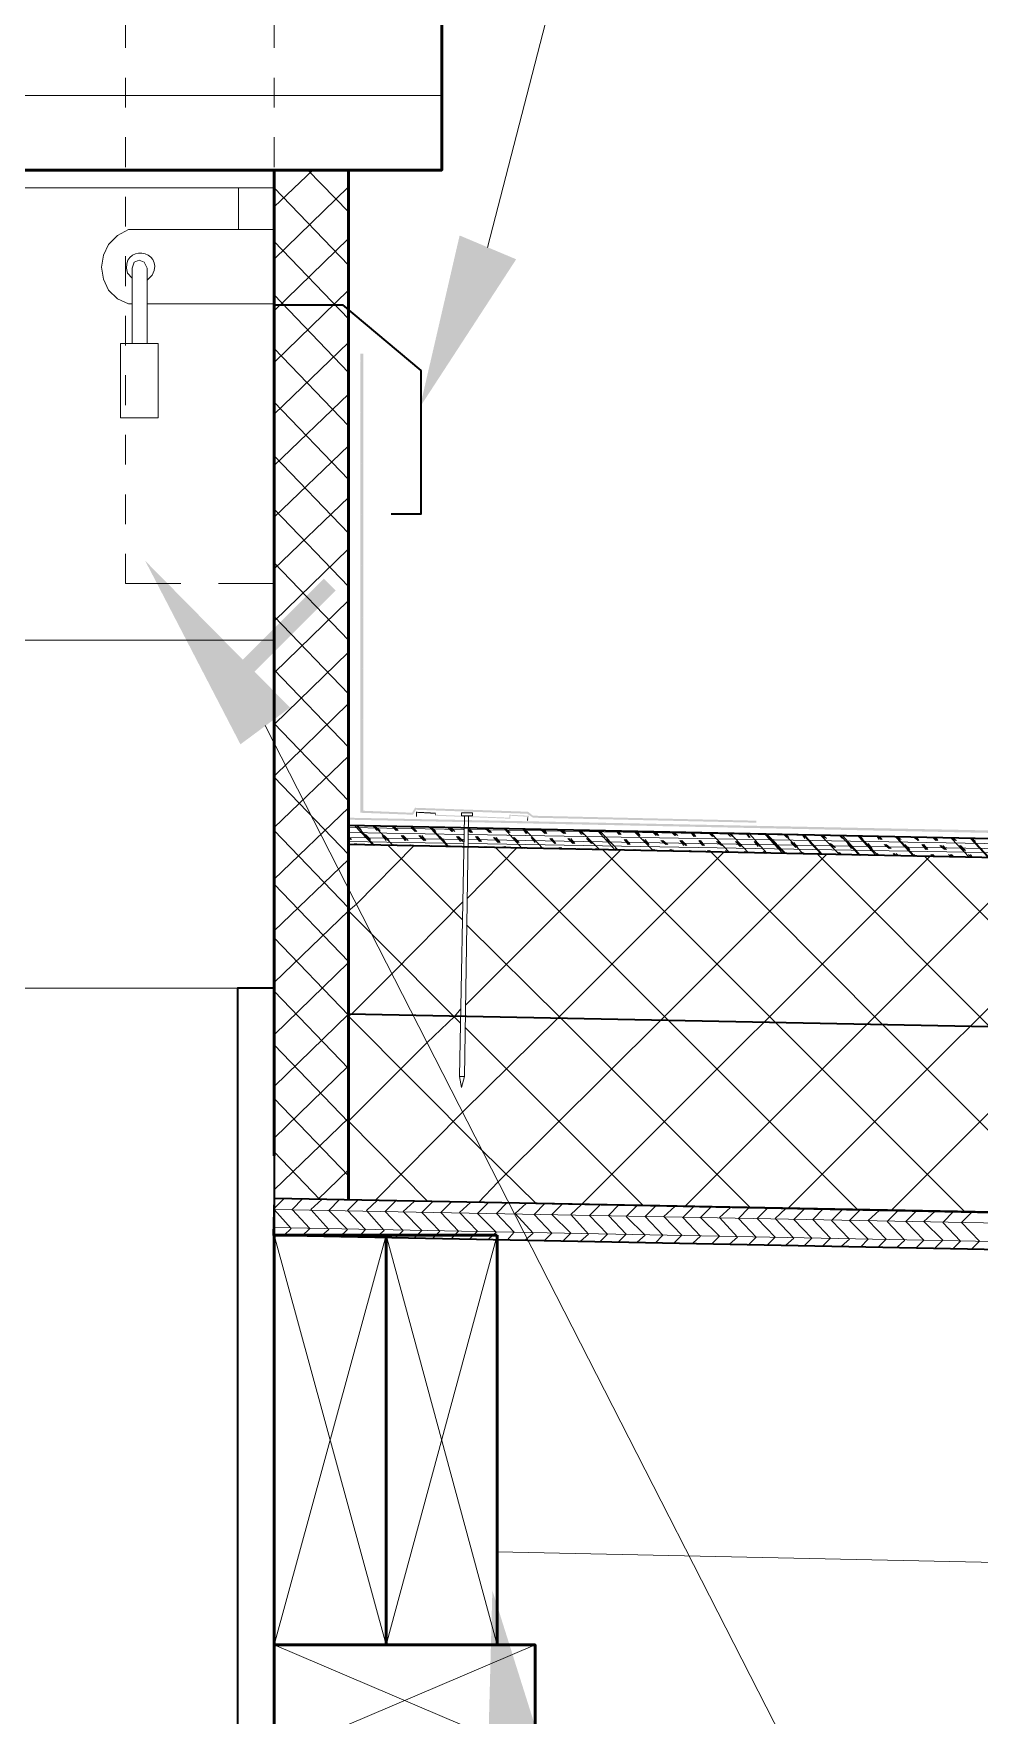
# Model space of a CAD drawing. Header units: inches. Extents: x 5 to 516, y -193 to 129.
# Drawn here: x 170.19 to 173.37, y -47.6 to -41.95 of the extents above; entities that cross this region are included whole.
import ezdxf

# ---------------------------------------------------------------- set-up
doc = ezdxf.new("R2010")
doc.units = ezdxf.units.IN
doc.header["$MEASUREMENT"] = 0
doc.linetypes.add('PDF_IMPORT', pattern=[1, 0.8, -0.2])
doc.layers.add('PDF3_Geometry', color=7, linetype='Continuous')
doc.layers.add('PDF3_Solid Fills', color=7, linetype='Continuous')

msp = doc.modelspace()

# ---------------------------------------------------------------- hatches: boundary and pattern name
at = {"layer": 'PDF3_Solid Fills', "transparency": 33554559}
for points in [[(171.4643102, -44.5759956), (171.4609771, -44.5693294), (171.297651, -44.5626634), (171.2876451, -43.0260952), (171.2876549, -44.5693294)], [(170.7910135, -44.1560193), (170.831011, -44.1960167), (171.2043187, -43.8227057), (171.1643229, -43.7827099)], [(175.944017, -44.6893171), (175.944017, -44.6793177), (171.2476514, -44.5859942), (171.2476514, -44.5926566)], [(171.8476135, -44.5726593), (171.8509467, -44.565993), (171.4709743, -44.5526608), (171.46097, -44.569327), (171.4643064, -44.5759929), (171.4743041, -44.5593268)], [(171.4743058, -44.5826616), (171.4776389, -44.5826616), (171.4776421, -44.5693291), (171.5409682, -44.5693264), (171.4743058, -44.565996)], [(171.5409654, -44.5693297), (171.5376323, -44.5726628), (171.5376291, -44.5793255), (171.5409654, -44.5759959)], [(171.5409654, -44.5759956), (171.5376323, -44.5793288), (171.7909462, -44.5893246), (171.7909494, -44.5793282), (171.8476124, -44.5826584), (171.8509396, -44.5959908), (171.8542754, -44.5793288), (171.787613, -44.5759918), (171.7876163, -44.585995)], [(172.6175566, -44.6026595), (172.6175566, -44.5959933), (171.8676047, -44.5793279), (171.8509391, -44.5659928), (171.8476059, -44.5726587), (171.8676047, -44.5859939)]]:
    msp.add_hatch(color=256, dxfattribs=at).paths.add_polyline_path(points)

# ---------------------------------------------------------------- linework, layer by layer
at = {"layer": 'PDF3_Geometry', "linetype": 'PDF_IMPORT', "lineweight": 15, "ltscale": 0.0625}
msp.add_lwpolyline([(170.9976653, -43.7993798), (170.9976653, -33.9433456)], dxfattribs=at)
at = {"layer": 'PDF3_Geometry', "lineweight": 15}
for points in [[(171.7142942, -42.6694474), (172.960881, -37.8397569), (173.3375234, -37.8397569)], [(171.5609701, -42.1594839), (161.4349527, -42.1594839)], [(170.9976653, -42.5327917), (171.127657, -42.4094662)], [(171.2476493, -42.54946), (171.1109914, -42.409469)], [(170.9976653, -42.4694616), (161.9982423, -42.4694616)], [(170.8776779, -42.6094537), (170.8776779, -42.4694627)], [(170.9976653, -42.7094432), (171.2476493, -42.4661255)], [(171.2476493, -42.7294479), (170.9976653, -42.4694646)], [(170.5076929, -42.6094537), (170.4710286, -42.6294524), (170.4410305, -42.6594505), (170.4243649, -42.6961148), (170.4176987, -42.7361122), (170.4243649, -42.7761097), (170.4410305, -42.812774), (170.4710286, -42.8427721), (170.5076929, -42.8594377)], [(170.9976653, -42.6094537), (170.5076967, -42.6094537)], [(170.9976653, -42.8827719), (171.2476493, -42.6394542)], [(171.2476493, -42.9094358), (170.9976653, -42.6494525)], [(170.521033, -42.7394435), (170.5276992, -42.7194447), (170.5443648, -42.7127785), (170.5610304, -42.7194447), (170.5710298, -42.7394435), (170.5710298, -42.9927606)], [(170.5043674, -42.7561074), (170.521033, -42.772773)], [(170.5210249, -42.7394435), (170.5210249, -42.9927606)], [(170.5710298, -42.7794393), (170.5876954, -42.7627737)], [(170.9976653, -43.0560871), (171.2476493, -42.8127694)], [(171.2476493, -43.0894237), (170.9976653, -42.8294404)], [(170.5210249, -42.8594377), (170.5076924, -42.8594377)], [(170.9976653, -42.8594377), (170.571026, -42.8594377)], [(170.6076876, -42.9927638), (170.4810291, -42.9927638), (170.4810291, -43.2427478), (170.6076876, -43.2427478)], [(170.6076892, -42.9927638), (170.6076892, -43.2427478)], [(170.9976653, -43.2294158), (171.2476493, -42.9894312)], [(171.2476493, -43.2694117), (170.9976653, -43.0094283)], [(170.9976653, -43.4027378), (171.2476493, -43.1627532)], [(171.2476493, -43.4493996), (170.9976653, -43.1894162)], [(170.9976653, -43.5760597), (171.2476493, -43.3360751)], [(171.2476493, -43.6293875), (170.9976653, -43.3694042)], [(170.9976653, -43.7493817), (171.2476493, -43.5093971)], [(171.2476493, -43.8093754), (170.9976653, -43.5493921)], [(170.9976653, -44.9093076), (170.9976653, -43.6160571)], [(170.9976653, -43.9260332), (171.2476493, -43.6827155)], [(171.2476493, -43.9893633), (170.9976653, -43.72938)], [(170.4976974, -43.7993798), (170.6843521, -43.7993798)], [(170.8110182, -43.7993798), (170.9976729, -43.7993798)], [(170.9976653, -44.0993552), (171.2476493, -43.8560375)], [(171.2476493, -44.1693512), (170.9976653, -43.9093679)], [(161.9982423, -43.9893633), (170.9976653, -43.9893633)], [(170.9976653, -44.2726771), (171.2476493, -44.0293594)], [(171.2476493, -44.3493392), (170.9976653, -44.0893558)], [(170.9976653, -44.4459991), (171.2476493, -44.2026814)], [(170.9676651, -44.2760135), (173.7374875, -49.7023323), (174.3741133, -49.7023323)], [(171.2476493, -44.5293271), (170.9976653, -44.2693437)], [(170.9976653, -44.6193278), (171.2476493, -44.3793432)], [(171.2476493, -44.709315), (170.9976653, -44.4493317)], [(170.9976653, -44.792643), (171.2476493, -44.5526584)], [(171.6209571, -45.4559373), (171.6376227, -44.5793269)], [(171.6376254, -45.4559373), (171.6509578, -44.5793269)], [(171.2476493, -44.8893029), (170.9976653, -44.6293196)], [(171.2476493, -44.6193278), (171.6342912, -44.6259941)], [(171.2476493, -44.6359894), (171.6342912, -44.6426556)], [(171.2909815, -44.6293234), (171.277649, -44.6126578)], [(171.3209817, -44.6593236), (171.3043161, -44.642658)], [(171.3443092, -44.6293234), (171.3309767, -44.6159909)], [(171.3543048, -44.6293234), (171.3376392, -44.6159909)], [(171.4076461, -44.6293234), (171.3943136, -44.6159909)], [(171.4109689, -44.6293234), (171.3976364, -44.6159909)], [(171.4143053, -44.6293234), (171.4009728, -44.6159909)], [(171.4709694, -44.6326598), (171.4576369, -44.6193273)], [(171.4743058, -44.6326598), (171.4609733, -44.6193273)], [(171.4776421, -44.6326598), (171.4643097, -44.6193273)], [(171.5409654, -44.6326598), (171.527633, -44.6193273)], [(171.5942932, -44.6326598), (171.5809607, -44.6193273)], [(171.5976296, -44.6326598), (171.5876302, -44.6193273)], [(171.6042887, -44.6326598), (171.5909563, -44.6193273)], [(171.6609529, -44.6359894), (171.6509535, -44.62599)], [(171.6509573, -44.625987), (173.4041782, -44.6559851)], [(175.944017, -44.7159877), (174.1541317, -44.6859897), (171.650959, -44.6426591)], [(171.6576301, -44.6359894), (171.6509638, -44.6293231)], [(171.6642892, -44.6359894), (171.6542899, -44.6226569)], [(171.7209534, -44.6359894), (171.7076209, -44.6226569)], [(171.7242897, -44.6359894), (171.7109573, -44.6226569)], [(171.7276261, -44.6359894), (171.7142936, -44.6226569)], [(171.787613, -44.6359894), (171.7742806, -44.62599)], [(171.7909494, -44.6359894), (171.7776169, -44.62599)], [(171.8442772, -44.6393189), (171.8342778, -44.6259865)], [(171.8476135, -44.6393189), (171.8376142, -44.6259865)], [(171.907614, -44.6393189), (171.8942815, -44.6259865)], [(171.9109368, -44.6393189), (171.9009375, -44.6259865)], [(171.9142732, -44.6393189), (171.9042739, -44.6259865)], [(171.9709373, -44.6393189), (171.9576049, -44.6293196)], [(171.9742737, -44.6393189), (171.9609412, -44.6293196)], [(171.9776101, -44.6393189), (171.9676107, -44.6293196)], [(172.0309378, -44.6426553), (172.0209385, -44.6293228)], [(172.037597, -44.6426553), (172.0242645, -44.6293228)], [(172.0975975, -44.6426553), (172.0875981, -44.6293228)], [(172.157598, -44.6426553), (172.1475986, -44.632656)], [(172.1609208, -44.6426553), (172.1509215, -44.632656)], [(172.1642572, -44.6426553), (172.1542578, -44.632656)], [(172.2242577, -44.6459917), (172.2142583, -44.6326592)], [(172.2275941, -44.6459917), (172.2175947, -44.6326592)], [(172.2809218, -44.6459917), (172.2709224, -44.6359923)], [(172.287581, -44.6459917), (172.2742485, -44.6359923)], [(172.2909174, -44.6459917), (172.280918, -44.6359923)], [(172.3442451, -44.6459917), (172.3342457, -44.6359923)], [(172.3475815, -44.6459917), (172.3375821, -44.6359923)], [(172.3542407, -44.6459917), (172.3409082, -44.6359923)], [(172.407582, -44.6493213), (172.3975826, -44.6359888)], [(172.4109048, -44.6493213), (172.4009054, -44.6359888)], [(172.4142412, -44.6493213), (172.4042418, -44.6359888)], [(172.4709053, -44.6493213), (172.4609059, -44.6393219)], [(172.4742417, -44.6493213), (172.4642423, -44.6393219)], [(172.5309058, -44.6493213), (172.5209064, -44.6393219)], [(172.537565, -44.6493213), (172.5275656, -44.6393219)], [(172.5942291, -44.6526577), (172.5842297, -44.6393252)], [(172.5975655, -44.6526577), (172.5875661, -44.6393252)], [(172.7208893, -44.6526577), (172.7108899, -44.6426583)], [(172.727562, -44.6526577), (172.7175626, -44.6426583)], [(171.2576448, -44.6593236), (171.2476455, -44.6493243)], [(171.2476493, -44.6526577), (171.6342912, -44.6593239)], [(171.2476493, -44.6659896), (171.6342912, -44.6726558)], [(171.2476493, -44.8993053), (171.2743142, -44.8759734), (171.4676352, -44.6793194)], [(171.2509857, -44.6593236), (171.2476525, -44.6559905)], [(171.254322, -44.6593236), (171.2476558, -44.6526574)], [(171.267654, -44.6759852), (171.267654, -44.672652)], [(171.2709768, -44.6759852), (171.2709768, -44.672652)], [(171.2743132, -44.6759852), (171.2743132, -44.672652)], [(171.33765, -44.6793215), (171.33765, -44.6759884)], [(171.3743095, -44.6626532), (171.360977, -44.6459876)], [(171.384305, -44.6626532), (171.3676394, -44.6459876)], [(171.6309662, -44.9293055), (171.3809822, -44.6793215)], [(171.3943141, -44.6793215), (171.390981, -44.6759884)], [(171.4009733, -44.6793215), (171.3976402, -44.6759884)], [(171.4376328, -44.6626532), (171.4243003, -44.6459876)], [(171.4409691, -44.6626532), (171.4276367, -44.6459876)], [(171.4476419, -44.6626532), (171.4309763, -44.6459876)], [(171.4543011, -44.6793215), (171.4543011, -44.6759884)], [(171.4609738, -44.6793215), (171.4576407, -44.6793215)], [(171.4643102, -44.6793215), (171.4609771, -44.6793215)], [(171.5009696, -44.6626532), (171.484304, -44.6459876)], [(171.504306, -44.6626532), (171.4876404, -44.6459876)], [(171.5076288, -44.6626532), (171.4942963, -44.6459876)], [(171.5176379, -44.6826511), (171.5176379, -44.679318)], [(171.5209608, -44.6826511), (171.5209608, -44.679318)], [(171.5276335, -44.6826511), (171.5243004, -44.679318)], [(171.5709657, -44.6659896), (171.5543001, -44.649324)], [(171.587634, -44.6826511), (171.587634, -44.679318)], [(171.6242934, -44.6659896), (171.610961, -44.649324)], [(171.6309662, -44.6659896), (171.6143006, -44.649324)], [(171.634289, -44.6659896), (171.6176234, -44.649324)], [(171.6409617, -45.2159557), (172.1609284, -44.695989)], [(171.6476209, -44.8559731), (171.8142769, -44.685984)], [(171.6509573, -44.6859875), (171.6509573, -44.6826544)], [(175.944017, -44.7326493), (174.1574649, -44.7026512), (171.650959, -44.6593206)], [(175.944017, -44.7493176), (174.1574649, -44.7159864), (171.650959, -44.6726558)], [(171.6876167, -44.6659896), (171.6742843, -44.649324)], [(171.6909531, -44.6659896), (171.6776206, -44.649324)], [(171.6942895, -44.6659896), (171.680957, -44.649324)], [(171.7076214, -44.6859875), (171.7042883, -44.6826544)], [(171.7109578, -44.6859875), (171.7076247, -44.6826544)], [(171.7142942, -44.6859875), (171.7109611, -44.6826544)], [(171.7509536, -44.6693192), (171.734288, -44.6526536)], [(171.75429, -44.6693192), (171.7376244, -44.6526536)], [(172.9575413, -45.9025775), (171.7409526, -44.6859889)], [(171.7576128, -44.6693192), (171.7442803, -44.6526536)], [(171.7676219, -44.6859875), (171.7676219, -44.6826544)], [(171.7742811, -44.6859875), (171.770948, -44.6826544)], [(171.7776175, -44.6859875), (171.7742844, -44.6826544)], [(171.8176133, -44.6693192), (171.8009477, -44.6526536)], [(171.8209497, -44.6693192), (171.8042841, -44.6526536)], [(171.8342816, -44.6893171), (171.8309485, -44.685984)], [(171.8409408, -44.6893171), (171.8376077, -44.685984)], [(171.8742774, -44.6693192), (171.8609449, -44.6526536)], [(171.8809502, -44.6693192), (171.8642846, -44.6526536)], [(171.8942821, -44.6893171), (171.890949, -44.685984)], [(171.8976049, -44.6893171), (171.8942718, -44.685984)], [(171.9376007, -44.6693192), (171.9242682, -44.6559867)], [(171.9409371, -44.6726556), (171.9276046, -44.65599)], [(171.9442735, -44.6726556), (171.930941, -44.65599)], [(171.9576054, -44.6893171), (171.9542723, -44.685984)], [(171.9609418, -44.6893171), (171.9576087, -44.685984)], [(171.9642781, -44.6893171), (171.960945, -44.685984)], [(172.0009376, -44.6726556), (171.984272, -44.65599)], [(172.004274, -44.6726556), (171.9876084, -44.65599)], [(172.0075968, -44.6726556), (171.9942643, -44.65599)], [(172.0209287, -44.6926535), (172.0175956, -44.6893203)], [(172.0242651, -44.6926535), (172.020932, -44.6893203)], [(172.0276015, -44.6926535), (172.0242683, -44.6893203)], [(172.0642609, -44.6726556), (172.0475953, -44.65599)], [(172.0675973, -44.6726556), (172.0509317, -44.65599)], [(172.0809292, -44.6926535), (172.0775961, -44.6893203)], [(172.0876019, -44.6926535), (172.0809357, -44.6893203)], [(173.3175171, -45.9092435), (172.1009285, -44.6926548)], [(172.1309341, -44.6726556), (172.1142685, -44.6593231)], [(172.1475889, -44.6959831), (172.1442558, -44.6893168)], [(172.1875847, -44.6759852), (172.1742522, -44.6593196)], [(172.1909211, -44.6759852), (172.1775886, -44.6593196)], [(172.1942574, -44.6759852), (172.180925, -44.6593196)], [(172.2075894, -44.6959831), (172.2042563, -44.6926499)], [(172.2109257, -44.6959831), (172.2075926, -44.6926499)], [(172.2142621, -44.6959831), (172.210929, -44.6926499)], [(172.2542579, -44.6759852), (172.2375923, -44.6593196)], [(172.2575807, -44.6759852), (172.2442483, -44.6593196)], [(172.2742491, -44.6959831), (172.2709159, -44.6926499)], [(172.2775854, -44.6959831), (172.2742523, -44.6926499)], [(172.3142449, -44.6759852), (172.2975793, -44.6626527)], [(172.3175812, -44.6759852), (172.3009156, -44.6626527)], [(172.3209176, -44.6759852), (172.304252, -44.6626527)], [(172.3342495, -44.6993194), (172.3275833, -44.6926532)], [(172.3375859, -44.6993194), (172.3309197, -44.6926532)], [(172.3409087, -44.6993194), (172.3375756, -44.6926532)], [(172.3742454, -44.6793215), (172.3609129, -44.6626559)], [(172.3809181, -44.6793215), (172.3642525, -44.6626559)], [(172.3842409, -44.6793215), (172.3675753, -44.6626559)], [(172.39425, -44.6993194), (172.3909169, -44.6959863)], [(172.4009092, -44.6993194), (172.394243, -44.6959863)], [(172.4042456, -44.6993194), (172.3975794, -44.6959863)], [(172.4375687, -44.6793215), (172.4242362, -44.6626559)], [(172.440905, -44.6793215), (172.4275726, -44.6626559)], [(172.4442414, -44.6793215), (172.4309089, -44.6626559)], [(172.4575733, -44.6993194), (172.4542402, -44.6959863)], [(172.4609097, -44.6993194), (172.4575766, -44.6959863)], [(172.4675689, -44.6993194), (172.4609027, -44.6959863)], [(173.677493, -45.9159095), (173.0442002, -45.2826167), (172.4642374, -44.6993208)], [(172.5009055, -44.6793215), (172.4842399, -44.6659891)], [(172.5042419, -44.6793215), (172.4875763, -44.6659891)], [(172.5208966, -44.7026558), (172.5142304, -44.6959896)], [(172.524233, -44.7026558), (172.5208999, -44.6959896)], [(172.5642288, -44.6826511), (172.5475632, -44.6659855)], [(172.5675652, -44.6826511), (172.5508996, -44.6659855)], [(172.5842335, -44.7026558), (172.5775673, -44.6993227)], [(172.5875699, -44.7026558), (172.5809037, -44.6993227)], [(172.6242293, -44.6826511), (172.6108968, -44.6659855)], [(172.6309021, -44.6826511), (172.6142365, -44.6659855)], [(172.6475568, -44.7059854), (172.6408906, -44.6993192)], [(172.6508932, -44.7059854), (172.644227, -44.6993192)], [(172.7508895, -44.6859875), (172.7342239, -44.6693219)], [(172.7575487, -44.6859875), (172.7442162, -44.6693219)], [(172.7808897, -44.6559873), (172.7742235, -44.6459879)], [(172.8142128, -44.6859875), (172.7975472, -44.6693219)], [(172.8475494, -44.6559873), (172.8408832, -44.6459879)], [(172.8542086, -44.6559873), (172.8442093, -44.6459879)], [(172.880886, -44.6859875), (172.8642204, -44.672655)], [(172.8842089, -44.6859875), (172.8675433, -44.672655)], [(172.9075499, -44.6559873), (172.8975506, -44.6459879)], [(172.9375366, -44.6893171), (172.9242041, -44.6726515)], [(172.977546, -44.6593236), (172.9675466, -44.6493243)], [(173.0075327, -44.6893171), (172.9942002, -44.6726515)], [(173.0308737, -44.6593236), (173.0242075, -44.6493243)], [(173.0375329, -44.6593236), (173.0275335, -44.6493243)], [(173.0408693, -44.6593236), (173.0308699, -44.6493243)], [(173.0641968, -44.6893171), (173.0475312, -44.6759846)], [(173.0675332, -44.6893171), (173.0508676, -44.6759846)], [(173.0708695, -44.6893171), (173.0542039, -44.6759846)], [(173.1041926, -44.6593236), (173.0941932, -44.6526574)], [(173.1341928, -44.6926535), (173.1175272, -44.6759879)], [(173.1575339, -44.6593236), (173.1475345, -44.6526574)], [(173.1608567, -44.6626532), (173.1541905, -44.6526539)], [(173.1641931, -44.6626532), (173.1575268, -44.6526539)], [(173.1875206, -44.6926535), (173.1741881, -44.6759879)], [(173.1908569, -44.6926535), (173.1775245, -44.6759879)], [(173.1941933, -44.6926535), (173.1808608, -44.6759879)], [(173.2208572, -44.6626532), (173.2108578, -44.6526539)], [(173.2241936, -44.6626532), (173.2141942, -44.6526539)], [(173.2275299, -44.6626532), (173.2208637, -44.6526539)], [(173.2508574, -44.6926535), (173.2341918, -44.679321)], [(173.2541938, -44.6926535), (173.2375282, -44.679321)], [(173.2575166, -44.6926535), (173.2441842, -44.679321)], [(173.2875169, -44.6626532), (173.2775175, -44.655987)], [(173.2908533, -44.6626532), (173.2808539, -44.655987)], [(173.3175171, -44.6959831), (173.3008515, -44.6793175)], [(173.3208535, -44.6959831), (173.3041879, -44.6793175)], [(173.3541766, -44.6659896), (173.3441772, -44.6559902)], [(170.9976653, -44.9659717), (171.2476493, -44.7259871)], [(172.5075647, -44.7026558), (171.9509337, -45.2592868), (171.6309542, -45.5759332)], [(172.8542086, -44.709315), (172.2975776, -45.265946), (171.750946, -45.8092444)], [(171.9942735, -45.9192404), (172.0309378, -45.8859092), (173.2008628, -44.7159843)], [(172.3775817, -45.8925752), (173.5475067, -44.7226502)], [(172.7242256, -45.8992411), (173.8941506, -44.7293162)], [(172.7708806, -44.7059854), (172.7642144, -44.7026523)], [(172.7808897, -44.7059854), (172.7742235, -44.7026523)], [(174.0408052, -45.9225754), (173.4041793, -45.2892827), (172.8242165, -44.7093199)], [(172.8342175, -44.709315), (172.8275512, -44.7026488)], [(172.9008772, -44.709315), (172.8942109, -44.7026488)], [(172.9042135, -44.709315), (172.8975473, -44.7026488)], [(172.9608777, -44.709315), (172.9542114, -44.7026488)], [(173.0308737, -44.7126514), (173.0242075, -44.7059851)], [(173.0708695, -45.9059071), (174.2407945, -44.7359822)], [(173.0842015, -44.7126514), (173.0775352, -44.7059851)], [(173.0875378, -44.7126514), (173.0808716, -44.7059851)], [(173.094197, -44.7126514), (173.0875308, -44.7059851)], [(173.1541975, -44.7159877), (173.1475313, -44.7093215)], [(174.400781, -45.932571), (173.1841923, -44.7159823)], [(173.2108616, -44.7159877), (173.2041954, -44.7093215)], [(173.214198, -44.7159877), (173.2075318, -44.7093215)], [(173.2175208, -44.7159877), (173.2108546, -44.7093215)], [(173.2741849, -44.7159877), (173.2641856, -44.7093215)], [(173.2775213, -44.7159877), (173.2708551, -44.7093215)], [(173.2808577, -44.7159877), (173.2741915, -44.7093215)], [(173.3408446, -44.7193173), (173.3308453, -44.709318)], [(173.344181, -44.7193173), (173.3375148, -44.709318)], [(171.2476493, -45.0692976), (170.9976653, -44.8093143)], [(171.2576448, -45.2459492), (171.3943028, -45.1092913), (171.6309542, -44.8693066)], [(170.9976653, -45.1392869), (171.2476493, -44.8993023)], [(171.3276409, -44.9793037), (171.247646, -44.8993088)], [(171.6242934, -45.2759494), (171.3276458, -44.9793018)], [(171.9609418, -45.2592811), (171.6442954, -44.9459678)], [(171.2476493, -45.2492855), (170.9976653, -44.9893022)], [(170.9976653, -45.3159452), (171.2476493, -45.0726275)], [(169.3711013, -45.1592916), (170.8743382, -45.1592916)], [(171.2476493, -45.4292735), (170.9976653, -45.1692901)], [(170.9976653, -45.4892672), (171.2476493, -45.2459494)], [(171.2476493, -45.2526151), (171.2576486, -45.2459489)], [(171.8776138, -45.8825796), (171.6942922, -45.7025912), (171.2476542, -45.25262)], [(171.5109652, -45.3426091), (171.6042925, -45.2526149), (171.6242913, -45.229283)], [(172.5975655, -45.8959116), (171.9609396, -45.2592857)], [(172.2375896, -45.8892388), (171.6409612, -45.2926104)], [(171.2476493, -45.6092614), (170.9976653, -45.349278)], [(171.2476493, -45.605925), (171.5109657, -45.3426085)], [(170.9976653, -45.6625891), (171.2476493, -45.4192714)], [(171.2476493, -45.7892493), (170.9976653, -45.529266)], [(170.9976653, -45.8359111), (171.2476493, -45.5959264)], [(171.5143016, -45.8759069), (171.247652, -45.6059242)], [(171.33765, -45.8725773), (171.6309646, -45.5759296)], [(171.1509894, -45.8692477), (170.9976659, -45.7092579)], [(171.1443302, -45.8692477), (171.2476569, -45.7692541)], [(171.6842939, -45.8792432), (171.7509563, -45.8092477)], [(175.944017, -45.9659076), (170.9976674, -45.865914)], [(171.0310019, -45.8659113), (170.9976707, -45.8992425)], [(171.0943252, -45.8659113), (171.0576609, -45.9025756)], [(171.1576621, -45.8692477), (171.1209978, -45.9025789)], [(171.217649, -45.8692477), (171.1809847, -45.905912)], [(171.2809859, -45.8692477), (171.2443216, -45.905912)], [(171.3443092, -45.8725773), (171.3076449, -45.9059085)], [(171.4076461, -45.8725773), (171.3709818, -45.9092416)], [(171.467633, -45.8759069), (171.4309687, -45.9092381)], [(171.5309699, -45.8759069), (171.4943056, -45.9125712)], [(171.5942932, -45.8759069), (171.5576289, -45.9125712)], [(171.6576301, -45.8792432), (171.6209657, -45.9125744)], [(171.717617, -45.8792432), (171.6809527, -45.9159076)], [(171.7809539, -45.8792432), (171.7442895, -45.9159076)], [(171.8442772, -45.8825796), (171.8076128, -45.9159108)], [(171.907614, -45.8825796), (171.8709497, -45.9192439)], [(171.967601, -45.8825796), (171.9309366, -45.9192439)], [(172.0942611, -45.8859092), (172.0575968, -45.9225735)], [(172.157598, -45.8859092), (172.1209337, -45.9225735)], [(175.944017, -45.9959011), (170.9976674, -45.9025737), (171.0543307, -45.965903)], [(171.0909878, -45.9925726), (171.1176527, -45.9659076), (171.0576566, -45.9025783)], [(171.1543247, -45.992569), (171.1809896, -45.9692372), (171.1209935, -45.9025748)], [(171.217648, -45.9959022), (171.2443129, -45.9692372), (171.1809836, -45.9059079)], [(171.2809816, -45.9959022), (171.3043134, -45.9692372), (171.2443173, -45.9059079)], [(171.3409718, -45.9958986), (171.3676367, -45.9725668), (171.3076406, -45.9059044)], [(171.4043086, -45.9992318), (171.4309736, -45.9725668), (171.3709774, -45.9092375)], [(171.4676319, -45.9992318), (171.4942969, -45.9725668), (171.4309676, -45.9092375)], [(171.5309655, -45.999235), (171.5542974, -45.9759032), (171.4943012, -45.9125739)], [(171.5909557, -46.0025681), (171.6176207, -45.9759032), (171.5576245, -45.9125739)], [(171.6542926, -46.0025681), (171.6809576, -45.9759032), (171.6209614, -45.9125739)], [(171.7176159, -46.0025714), (171.7442809, -45.9792395), (171.6809516, -45.9159103)], [(171.7809495, -46.0059045), (171.8042814, -45.9792395), (171.7442852, -45.9159103)], [(171.8409397, -46.005901), (171.8676047, -45.9825691), (171.8076085, -45.9159067)], [(171.9042766, -46.0092341), (171.9309415, -45.9825691), (171.8709454, -45.9192399)], [(171.9675999, -46.0092341), (171.9942648, -45.9825691), (171.9309356, -45.9192399)], [(172.0276004, -46.0092374), (172.0542653, -45.9859055), (171.9942692, -45.9192431)], [(172.0909237, -46.0125705), (172.1175886, -45.9859055), (172.0575925, -45.9225762)], [(172.1542605, -46.0125705), (172.1809255, -45.9859055), (172.1209293, -45.9225762)], [(172.2175838, -46.0125669), (172.2442488, -45.9892351), (172.1809195, -45.9259058)], [(172.2175849, -45.8892388), (172.1809206, -45.9259031)], [(172.2775843, -46.0159001), (172.3042493, -45.9892351), (172.2442531, -45.9259058)], [(172.2809218, -45.8892388), (172.2442575, -45.9259031)], [(172.3409076, -46.0159001), (172.3675726, -45.9892351), (172.3075764, -45.9259058)], [(172.3442451, -45.8925752), (172.3075808, -45.9259064)], [(172.4042445, -46.0159033), (172.4309095, -45.9925715), (172.3709133, -45.9292422)], [(172.407582, -45.8925752), (172.3709177, -45.9292395)], [(172.4675678, -46.0192364), (172.4942328, -45.9925715), (172.4309035, -45.9292422)], [(172.4675689, -45.8925752), (172.4309046, -45.9292395)], [(172.5275683, -46.0192329), (172.5542333, -45.9959011), (172.4942371, -45.9292387)], [(172.5309058, -45.8959116), (172.4942415, -45.9292428)], [(172.5908916, -46.022566), (172.6175566, -45.9959011), (172.5575604, -45.9325718)], [(172.5942291, -45.8959116), (172.5575648, -45.9325759)], [(172.6542285, -46.022566), (172.6808934, -45.9959011), (172.6208973, -45.9325718)], [(172.6575659, -45.8959116), (172.6209016, -45.9325759)], [(172.7175518, -46.0225693), (172.7442167, -45.9992375), (172.6808875, -45.9325751)], [(172.7175529, -45.8992411), (172.6808886, -45.9325723)], [(172.7775523, -46.0259024), (172.8042172, -45.9992375), (172.7442211, -45.9359082)], [(172.7808897, -45.8992411), (172.7442254, -45.9359055)], [(172.8408756, -46.0259024), (172.8675405, -45.9992375), (172.8075444, -45.9359082)], [(172.8442131, -45.8992411), (172.8075487, -45.9359055)], [(172.9042125, -46.0258989), (172.9308774, -46.002567), (172.8708813, -45.9392378)], [(172.9075499, -45.9025775), (172.8708856, -45.9392418)], [(172.9675358, -46.029232), (172.9942007, -46.002567), (172.9308714, -45.9392378)], [(172.9675368, -45.9025775), (172.9308725, -45.9392418)], [(173.0275363, -46.029232), (173.0542012, -46.002567), (172.9942051, -45.9392378)], [(173.0308737, -45.9059071), (172.9942094, -45.9392383)], [(173.0908596, -46.0292353), (173.1175245, -46.0059034), (173.0575284, -45.9425741)], [(173.094197, -45.9059071), (173.0575327, -45.9425714)], [(173.1541964, -46.0325684), (173.1808614, -46.0059034), (173.1208652, -45.9425741)], [(173.1575339, -45.9059071), (173.1208696, -45.9425714)], [(173.2175197, -46.0325684), (173.2441847, -46.0059034), (173.1808554, -45.9425741)], [(173.2175208, -45.9092435), (173.1808565, -45.9425747)], [(173.2808577, -45.9092435), (173.2441934, -45.9459078)], [(173.344181, -45.9092435), (173.3075167, -45.9459078)], [(175.944017, -46.0592312), (170.9943345, -45.9625707)], [(171.7476172, -47.3658151), (171.3743078, -45.9892367), (170.9976653, -47.3658151), (171.8742758, -47.7391245)], [(170.9976669, -45.9892367), (171.3743095, -47.3658151), (171.7476189, -45.9892367)], [(171.0543294, -45.9659076), (171.0309976, -45.9892394)], [(173.2775202, -46.035898), (173.3041852, -46.009233), (173.244189, -45.9459037)], [(173.3408435, -46.035898), (173.3675085, -46.009233), (173.3075123, -45.9459037)], [(175.944017, -47.142495), (171.7476193, -47.0525008)], [(171.8742774, -47.3658151), (170.9976669, -47.7391245)]]:
    msp.add_lwpolyline(points, dxfattribs=at)
at = {"layer": 'PDF3_Geometry', "linetype": 'PDF_IMPORT', "lineweight": 15, "ltscale": 0.075833}
msp.add_lwpolyline([(170.4976974, -43.7993798), (170.4976974, -38.9430199)], dxfattribs=at)
at = {"layer": 'PDF3_Geometry', "lineweight": 50}
for points in [[(161.4349527, -42.4094679), (171.5609701, -42.4094679), (171.5609701, -41.9094999), (161.4349527, -41.9094999)], [(170.9976653, -45.4092755), (170.9976653, -42.4094679)], [(171.2476493, -45.8692477), (171.2476493, -42.4094696)], [(170.9976653, -45.2859517), (170.9976653, -45.7225904)]]:
    msp.add_lwpolyline(points, dxfattribs=at)
at = {"layer": 'PDF3_Geometry', "lineweight": 35}
for points in [[(170.9976653, -42.4694616), (170.9976653, -71.8009144)], [(170.9976724, -42.8627719), (171.2276576, -42.8627719), (171.4909741, -43.0827578), (171.4909741, -43.5660601), (171.3909805, -43.5660601)], [(175.944017, -44.709315), (171.2476514, -44.6126545)], [(175.9406806, -44.7726451), (171.247648, -44.6759846)], [(170.9976669, -45.1592916), (170.8743415, -45.1592916), (170.8743415, -71.8009161)], [(175.944017, -45.3392795), (171.2476514, -45.2459521)], [(175.944017, -45.9592349), (170.9976674, -45.8659075), (170.9943345, -45.9892329), (175.944017, -46.0858934)]]:
    msp.add_lwpolyline(points, dxfattribs=at)
at = {"layer": 'PDF3_Geometry', "lineweight": 15}
for points in [[(171.6276298, -44.5793252), (171.6276298, -44.5693259), (171.6642941, -44.5693259), (171.6642941, -44.5793252)], [(171.6376254, -45.4559373), (171.627626, -45.4926016), (171.6209598, -45.4559373)]]:
    msp.add_lwpolyline(points, close=True, dxfattribs=at)
at = {"layer": 'PDF3_Geometry', "linetype": 'PDF_IMPORT', "lineweight": 15, "ltscale": 0.005893}
for points in [[(171.3309773, -44.6793215), (171.2676534, -44.6126578)], [(171.3343137, -44.6793215), (171.2743126, -44.6126578)], [(171.397637, -44.6793215), (171.3343131, -44.6159909)], [(171.5809613, -44.6826511), (171.5209705, -44.6193273)], [(171.5842976, -44.6826511), (171.5242966, -44.6193273)], [(171.8309452, -44.6893171), (171.7709545, -44.6226569)], [(171.9009413, -44.6893171), (171.8409402, -44.6259865)], [(172.0909248, -44.6926535), (172.0276009, -44.6293228)], [(172.1542616, -44.6959831), (172.0909242, -44.6293228)], [(172.2709127, -44.6959831), (172.2075888, -44.6326592)], [(172.5908927, -44.7026558), (172.530902, -44.6393219)], [(172.6542296, -44.7059854), (172.5942253, -44.6393252)], [(172.774217, -44.7059854), (172.7142263, -44.6426583)], [(172.8375539, -44.709315), (172.7775496, -44.6459879)], [(172.8408767, -44.709315), (172.7808859, -44.6459879)], [(173.0208646, -44.7126514), (172.9608739, -44.6493243)], [(173.0275373, -44.7126514), (172.9642102, -44.6493243)], [(173.1508611, -44.7159877), (173.0908672, -44.6526574)], [(173.3341854, -44.7193173), (173.2741915, -44.655987)], [(173.4008451, -44.7193173), (173.3408511, -44.655987)]]:
    msp.add_lwpolyline(points, dxfattribs=at)
at = {"layer": 'PDF3_Geometry', "linetype": 'PDF_IMPORT', "lineweight": 15, "ltscale": 0.004714}
for points in [[(172.1442661, -44.6959831), (172.0842618, -44.6293228)], [(172.5275694, -44.7026558), (172.4675787, -44.6393219)], [(172.7075573, -44.7059854), (172.6475666, -44.6426583)], [(172.7142301, -44.7059854), (172.6508894, -44.6426583)], [(172.7175529, -44.7059854), (172.6542258, -44.6426583)], [(172.8975408, -44.709315), (172.8342137, -44.6459879)]]:
    msp.add_lwpolyline(points, dxfattribs=at)
at = {"layer": 'PDF3_Geometry', "linetype": 'PDF_IMPORT', "lineweight": 15, "ltscale": 0.005336}
for points in [[(172.964214, -44.7126514), (172.9008734, -44.6459879)], [(172.9675368, -44.7126514), (172.9075429, -44.6459879)], [(173.1475248, -44.7159877), (173.0875308, -44.6526574)], [(173.3975087, -44.7193173), (173.3375148, -44.655987)]]:
    msp.add_lwpolyline(points, dxfattribs=at)
at = {"layer": 'PDF3_Geometry', "lineweight": 50}
for points in [[(171.3743095, -45.9892367), (171.3743095, -47.3658151), (170.9976669, -47.3658151), (170.9976669, -45.9892367)], [(171.7476172, -45.9892367), (171.7476172, -47.3658151), (171.3743078, -47.3658151), (171.3743078, -45.9892367)], [(170.9976653, -47.7391245), (170.9976653, -47.3658151), (171.8742758, -47.3658151), (171.8742758, -47.7391245)]]:
    msp.add_lwpolyline(points, close=True, dxfattribs=at)
at = {"layer": 'PDF3_Geometry', "lineweight": 15}
msp.add_open_spline([(170.5876954, -42.7627737), (170.6336924, -42.6742238), (170.478258, -42.6574471), (170.5043674, -42.7561074)], degree=3, dxfattribs=at)
at = {"layer": 'PDF3_Solid Fills', "lineweight": 15, "transparency": 33554559}
for points in [[(171.4876377, -43.2060816), (171.6209625, -42.6294519), (171.8109503, -42.7094467)], [(171.2976542, -44.5626637), (171.2876549, -43.0260956), (171.2976542, -43.0260956)], [(170.5643571, -43.722711), (171.0509925, -44.2160128), (170.8843365, -44.3393382)], [(171.4776421, -44.5693297), (171.5409714, -44.5693297), (171.5376383, -44.5726628)], [(171.8476135, -44.5826616), (171.8509467, -44.5959941), (171.8476135, -44.5959941)], [(171.7142942, -47.8157849), (171.7309598, -47.1824922), (171.9209476, -47.7857869)]]:
    msp.add_solid(points, dxfattribs=at)

doc.saveas('drawing.dxf')
